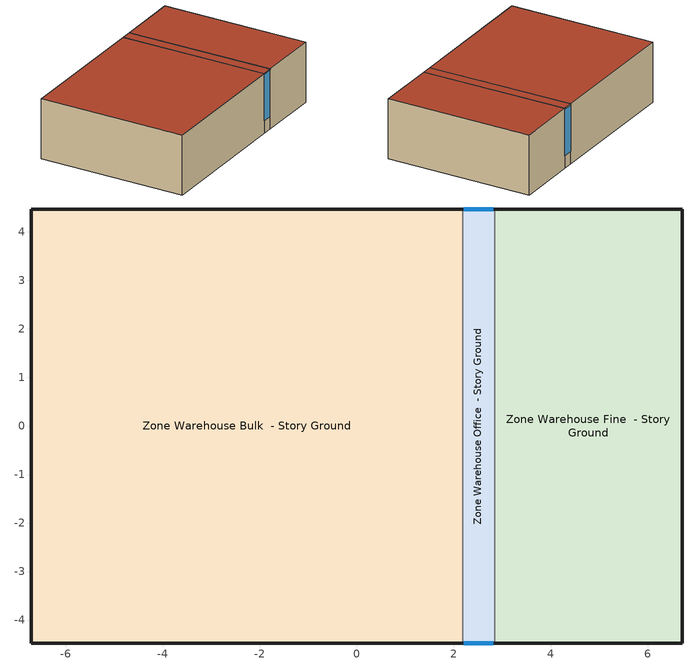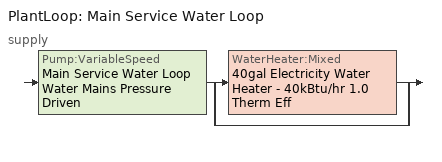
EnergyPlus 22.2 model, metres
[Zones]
Zone Warehouse Bulk  - Story Ground
 floor ground (Foundation F 126 Perim 2673 Area 7956): -6.71,-4.47 -6.71,4.47 2.18,4.47 2.18,-4.47 z0
 wall outside (Typical Insulated Exterior Mass Wall R-14.08): 2.18,4.47 -6.71,4.47 -6.71,-4.47 2.18,-4.47 z0:3.66
 wall to Zone Warehouse Office  - Story Ground (Typical Interior Wall): 2.18,-4.47 2.18,4.47 z0:3.66
 roof outside (Typical Insulated Metal Building Roof R-15.38): 2.18,-4.47 2.18,4.47 -6.71,4.47 -6.71,-4.47 z3.66
Zone Warehouse Fine  - Story Ground
 floor ground (Foundation F 126 Perim 1668 Area 3459): 2.84,-4.47 2.84,4.47 6.71,4.47 6.71,-4.47 z0
 wall outside (Typical Insulated Exterior Mass Wall R-14.08): 2.84,-4.47 6.71,-4.47 6.71,4.47 2.84,4.47 z0:3.66
 wall to Zone Warehouse Office  - Story Ground (Typical Interior Wall): 2.84,4.47 2.84,-4.47 z0:3.66
 roof outside (Typical Insulated Metal Building Roof R-15.38): 6.71,-4.47 6.71,4.47 2.84,4.47 2.84,-4.47 z3.66
Zone Warehouse Office  - Story Ground
 floor ground (Foundation F 126 Perim 131 Area 588): 2.18,-4.47 2.18,4.47 2.84,4.47 2.84,-4.47 z0
 wall outside (Typical Insulated Exterior Mass Wall R-14.08): 2.18,-4.47 2.84,-4.47 / 2.84,4.47 2.18,4.47 z0:3.66
 window (U 0.42 SHGC 0.45 Dbl Ref-D Clr 6mm/13mm Arg): 2.21,-4.47 2.82,-4.47 / 2.82,4.47 2.21,4.47 z0.76:3.58
 roof outside (Typical Insulated Metal Building Roof R-15.38): 2.84,-4.47 2.84,4.47 2.18,4.47 2.18,-4.47 z3.66
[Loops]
PlantLoop 'Main Service Water Loop'
 supply: Pump:VariableSpeed 'Main Service Water Loop Water Mains Pressure Driven' > split
  | WaterHeater:Mixed '40gal Electricity Water Heater - 40kBtu/hr 1.0 Therm Eff'
  | bypass
[Building]
90.1-2010|Warehouse: North Axis {deg}=0; Terrain=Urban; Loads Convergence Tolerance Value {W}=0.04; Temperature Convergence Tolerance Value {deltaC}=0.2; Solar Distribution=FullInteriorAndExterior; Maximum Number of Warmup Days=25; Minimum Number of Warmup Days=6
[Site:Location]
Kodiak: Latitude {deg}=57.75; Longitude {deg}=-152.49; Time Zone {hr}=-9; Elevation {m}=34
[Site:GroundTemperature:FCfactorMethod]
January Ground Temperature {C}=-3.1; February Ground Temperature {C}=-17.7; March Ground Temperature {C}=-19.3; April Ground Temperature {C}=-17.6; May Ground Temperature {C}=-15.4; June Ground Temperature {C}=-10.3; July Ground Temperature {C}=0.7; August Ground Temperature {C}=10.6; September Ground Temperature {C}=16; October Ground Temperature {C}=16.9; November Ground Temperature {C}=14.2; December Ground Temperature {C}=6.7
[Site:WaterMainsTemperature]
Calculation Method=Correlation; Annual Average Outdoor Air Temperature {C}=-1.525; Maximum Difference In Monthly Average Outdoor Air Temperatures {deltaC}=36.2
[SizingPeriod:DesignDay] Day of Month=21; Dry-Bulb Temperature Range Modifier Type=DefaultMultipliers; Humidity Condition Type=Wetbulb; Barometric Pressure {Pa}=100917; Rain Indicator=No; Snow Indicator=No; Daylight Saving Time Indicator=No; Begin Environment Reset Mode=FullResetAtBeginEnvironment
Name | Month | Day Type | Maximum Dry-Bulb Temperature {C} | Daily Dry-Bulb Temperature Range {deltaC} | Wetbulb or DewPoint at Maximum Dry-Bulb {C} | Wind Speed {m/s} | Wind Direction {deg} | Solar Model Indicator | ASHRAE Clear Sky Optical Depth for Beam Irradiance (taub) | ASHRAE Clear Sky Optical Depth for Diffuse Irradiance (taud) | Sky Clearness
Kodiak Ann Clg .4% Condns DB=>MWB | 8 | SummerDesignDay | 20.3 | 6.3 | 14.1 | 5 | 320 | ASHRAETau | 0.322 | 2.497
Kodiak Ann Clg .4% Condns WB=>MDB | 8 | SummerDesignDay | 18.9 | 6.3 | 15 | 5 | 320 | ASHRAETau | 0.322 | 2.497
Kodiak Ann Htg 99.6% Condns DB | 1 | WinterDesignDay | -12.8 | 0 | -12.8 | 5.6 | 290 | ASHRAEClearSky |  |  | 0
Kodiak April .4% Condns DB=>MCWB | 4 | SummerDesignDay | 12.9 | 5.4 | 7 | 5 | 320 | ASHRAETau | 0.323 | 2.439
Kodiak April .4% Condns WB=>MCDB | 4 | SummerDesignDay | 11.4 | 5.4 | 8 | 5 | 320 | ASHRAETau | 0.323 | 2.439
Kodiak August .4% Condns DB=>MCWB | 8 | SummerDesignDay | 22.6 | 6.3 | 16 | 5 | 320 | ASHRAETau | 0.322 | 2.497
Kodiak August .4% Condns WB=>MCDB | 8 | SummerDesignDay | 21.4 | 6.3 | 16.9 | 5 | 320 | ASHRAETau | 0.322 | 2.497
Kodiak December .4% Condns DB=>MCWB | 12 | SummerDesignDay | 6.9 | 5.1 | 5.6 | 5 | 320 | ASHRAETau | 0.359 | 2.403
Kodiak December .4% Condns WB=>MCDB | 12 | SummerDesignDay | 6.5 | 5.1 | 6.2 | 5 | 320 | ASHRAETau | 0.359 | 2.403
Kodiak February .4% Condns DB=>MCWB | 2 | SummerDesignDay | 6.9 | 4.9 | 4.6 | 5 | 320 | ASHRAETau | 0.336 | 2.429
Kodiak February .4% Condns WB=>MCDB | 2 | SummerDesignDay | 6.1 | 4.9 | 5.5 | 5 | 320 | ASHRAETau | 0.336 | 2.429
Kodiak January .4% Condns DB=>MCWB | 1 | SummerDesignDay | 6.8 | 4.7 | 4 | 5 | 320 | ASHRAETau | 0.326 | 2.48
Kodiak January .4% Condns WB=>MCDB | 1 | SummerDesignDay | 5.7 | 4.7 | 5.5 | 5 | 320 | ASHRAETau | 0.326 | 2.48
Kodiak July .4% Condns DB=>MCWB | 7 | SummerDesignDay | 24.2 | 5.5 | 16.2 | 5 | 320 | ASHRAETau | 0.316 | 2.499
Kodiak July .4% Condns WB=>MCDB | 7 | SummerDesignDay | 22.8 | 5.5 | 16.6 | 5 | 320 | ASHRAETau | 0.316 | 2.499
Kodiak June .4% Condns DB=>MCWB | 6 | SummerDesignDay | 22.3 | 5.4 | 13.8 | 5 | 320 | ASHRAETau | 0.317 | 2.453
Kodiak June .4% Condns WB=>MCDB | 6 | SummerDesignDay | 20.3 | 5.4 | 14.7 | 5 | 320 | ASHRAETau | 0.317 | 2.453
Kodiak March .4% Condns DB=>MCWB | 3 | SummerDesignDay | 8.3 | 5.5 | 3.9 | 5 | 320 | ASHRAETau | 0.337 | 2.384
Kodiak March .4% Condns WB=>MCDB | 3 | SummerDesignDay | 6.3 | 5.5 | 5.2 | 5 | 320 | ASHRAETau | 0.337 | 2.384
Kodiak May .4% Condns DB=>MCWB | 5 | SummerDesignDay | 18.8 | 5.9 | 10.5 | 5 | 320 | ASHRAETau | 0.314 | 2.447
Kodiak May .4% Condns WB=>MCDB | 5 | SummerDesignDay | 17 | 5.9 | 11.2 | 5 | 320 | ASHRAETau | 0.314 | 2.447
Kodiak November .4% Condns DB=>MCWB | 11 | SummerDesignDay | 9.4 | 5.3 | 7.3 | 5 | 320 | ASHRAETau | 0.358 | 2.388
Kodiak November .4% Condns WB=>MCDB | 11 | SummerDesignDay | 8.7 | 5.3 | 8.2 | 5 | 320 | ASHRAETau | 0.358 | 2.388
Kodiak October .4% Condns DB=>MCWB | 10 | SummerDesignDay | 12.6 | 6.2 | 9.4 | 5 | 320 | ASHRAETau | 0.34 | 2.431
Kodiak October .4% Condns WB=>MCDB | 10 | SummerDesignDay | 11.3 | 6.2 | 10.7 | 5 | 320 | ASHRAETau | 0.34 | 2.431
Kodiak September .4% Condns DB=>MCWB | 9 | SummerDesignDay | 18 | 6.4 | 12.5 | 5 | 320 | ASHRAETau | 0.333 | 2.489
Kodiak September .4% Condns WB=>MCDB | 9 | SummerDesignDay | 16.2 | 6.4 | 13.8 | 5 | 320 | ASHRAETau | 0.333 | 2.489
[Material] Thermal Absorptance=0.9
Name | Roughness | Thickness {m} | Conductivity {W/m-K} | Density {kg/m3} | Specific Heat {J/kg-K} | Solar Absorptance | Visible Absorptance
1/2IN Gypsum | Smooth | 0.0127 | 0.16 | 784.9 | 830 | 0.4 | 0.4
1IN Stucco | Smooth | 0.0253 | 0.6918 | 1858 | 837 | 0.7 | 0.92
8IN CONCRETE HW RefBldg | Rough | 0.2032 | 1.311 | 2240 | 836.8 | 0.7 | 0.7
G01 13mm gypsum board | Smooth | 0.0127 | 0.16 | 800 | 1090 | 0.7 | 0.5
Metal Roof Surface | Smooth | 0.0008 | 45.28 | 7824 | 500 | 0.7 | 0.7
[Material:NoMass] Roughness=Smooth; Thermal Absorptance=0.9; Solar Absorptance=0.7; Visible Absorptance=0.7
Name | Thermal Resistance {m2-K/W}
Typical Insulation R-11.7 | 2.05979
Typical Insulation R-14.6 | 2.572
[WindowMaterial:Gas]
ARGON 13MM: Gas Type=Argon; Thickness {m}=0.0127
[WindowMaterial:Glazing] Optical Data Type=SpectralAverage; Thickness {m}=0.006; Infrared Transmittance at Normal Incidence=0; Front Side Infrared Hemispherical Emissivity=0.84; Conductivity {W/m-K}=0.9; Dirt Correction Factor for Solar and Visible Transmittance=1; Solar Diffusing=No
Name | Solar Transmittance at Normal Incidence | Front Side Solar Reflectance at Normal Incidence | Back Side Solar Reflectance at Normal Incidence | Visible Transmittance at Normal Incidence | Front Side Visible Reflectance at Normal Incidence | Back Side Visible Reflectance at Normal Incidence | Back Side Infrared Hemispherical Emissivity
CLEAR 6MM | 0.775 | 0.071 | 0.071 | 0.881 | 0.08 | 0.08 | 0.84
REF D CLEAR 6MM | 0.429 | 0.308 | 0.379 | 0.334 | 0.453 | 0.505 | 0.82
[Construction]
Typical Insulated Exterior Mass Wall R-14.08: 1IN Stucco, 8IN CONCRETE HW RefBldg, Typical Insulation R-11.7, 1/2IN Gypsum
Typical Insulated Metal Building Roof R-15.38: Metal Roof Surface, Typical Insulation R-14.6
Typical Interior Wall: G01 13mm gypsum board, G01 13mm gypsum board
U 0.42 SHGC 0.45 Dbl Ref-D Clr 6mm/13mm Arg: REF D CLEAR 6MM, ARGON 13MM, CLEAR 6MM
[Construction:FfactorGroundFloor] F-Factor {W/m-K}=1.26344
Name | Area {m2} | PerimeterExposed {m}
Foundation F 126 Perim 131 Area 588 | 5.88151 | 1.31498
Foundation F 126 Perim 1668 Area 3459 | 34.5929 | 16.6796
Foundation F 126 Perim 2673 Area 7956 | 79.5564 | 26.7325
[Zone] Multiplier=1; Part of Total Floor Area=Yes
Zone Warehouse Bulk  - Story Ground; Zone Warehouse Fine  - Story Ground; Zone Warehouse Office  - Story Ground
[Space]
Name | Zone | Space Type
Warehouse Bulk  - Story Ground | Zone Warehouse Bulk  - Story Ground | Warehouse Bulk - 90.1-2010
Warehouse Fine  - Story Ground | Zone Warehouse Fine  - Story Ground | Warehouse Fine - 90.1-2010
Warehouse Office  - Story Ground | Zone Warehouse Office  - Story Ground | Warehouse Office - 90.1-2010
[SpaceList]
Warehouse Bulk - 90.1-2010: Warehouse Bulk  - Story Ground
Warehouse Fine - 90.1-2010: Warehouse Fine  - Story Ground
Warehouse Office - 90.1-2010: Warehouse Office  - Story Ground
[Lights] Design Level Calculation Method=Watts/Area; Return Air Fraction=0; Fraction Visible=0.18; Fraction Replaceable=1
Name | Zone or ZoneList or Space or SpaceList | Schedule | Watts per Zone Floor Area {W/m2} | Fraction Radiant
Warehouse Bulk Lights | Warehouse Bulk - 90.1-2010 | Warehouse BLDG_LIGHT_STORAGE_SCH | 6.24307 | 0.42
Warehouse Fine Lights | Warehouse Fine - 90.1-2010 | Warehouse BLDG_LIGHT_STORAGE_SCH | 10.2257 | 0.42
Warehouse Office Lights | Warehouse Office - 90.1-2010 | Warehouse BLDG_LIGHT_OFFICE_SCH_2010 | 9.68752 | 0.37
[ElectricEquipment] Design Level Calculation Method=Watts/Area; Fraction Latent=0; Fraction Radiant=0; Fraction Lost=0
Name | Zone or ZoneList or Space or SpaceList | Schedule | Watts per Zone Floor Area {W/m2}
Warehouse Bulk Elec Equip | Warehouse Bulk - 90.1-2010 | Warehouse Bldg Equip | 2.55842
Warehouse Office Elec Equip | Warehouse Office - 90.1-2010 | Warehouse Office_Plug_SCH | 8.07293
[ZoneInfiltration:DesignFlowRate] Schedule=Always On Discrete; Design Flow Rate Calculation Method=Flow/ExteriorArea; Constant Term Coefficient=0; Temperature Term Coefficient=0; Velocity Term Coefficient=0.224; Velocity Squared Term Coefficient=0
Name | Zone or ZoneList or Space or SpaceList | Flow Rate per Exterior Surface Area {m3/s-m2}
Warehouse Bulk  - Story Ground Infiltration | Warehouse Bulk  - Story Ground | 0.000314048
Warehouse Fine  - Story Ground Infiltration | Warehouse Fine  - Story Ground | 0.000363474
Warehouse Office  - Story Ground Infiltration | Warehouse Office  - Story Ground | 0.000256235
[People]
Warehouse Office People: Zone or ZoneList or Space or SpaceList=Warehouse Office - 90.1-2010; Number of People Schedule=Warehouse BLDG_OCC_SCH; Number of People Calculation Method=People/Area; People per Floor Area {person/m2}=0.0210973; Fraction Radiant=0.3; Activity Level Schedule=Warehouse Office Activity Schedule; Work Efficiency Schedule=Work Efficiency Schedule; Clothing Insulation Schedule=Clothing Schedule; Air Velocity Schedule=Air Velocity Schedule
[PlantLoop]
Main Service Water Loop: Fluid Type=Water; Plant Equipment Operation Scheme=Main Service Water Loop Operation Schemes; Maximum Loop Temperature {C}=60; Minimum Loop Temperature {C}=10; Maximum Loop Flow Rate {m3/s}=Autosize; Minimum Loop Flow Rate {m3/s}=0; Plant Loop Volume {m3}=Autocalculate; Load Distribution Scheme=Optimal; Plant Loop Demand Calculation Scheme=SingleSetpoint; Common Pipe Simulation=None
[Sizing:Plant]
Main Service Water Loop: Loop Type=Heating; Design Loop Exit Temperature {C}=60; Loop Design Temperature Difference {deltaC}=5; Sizing Option=NonCoincident; Zone Timesteps in Averaging Window=1; Coincident Sizing Factor Mode=None
[Pump:VariableSpeed]
Main Service Water Loop Water Mains Pressure Driven: Design Maximum Flow Rate {m3/s}=Autosize; Design Pump Head {Pa}=0.001; Design Power Consumption {W}=Autosize; Motor Efficiency=0.7; Fraction of Motor Inefficiencies to Fluid Stream=0; Coefficient 1 of the Part Load Performance Curve=0; Coefficient 2 of the Part Load Performance Curve=3.2485; Coefficient 3 of the Part Load Performance Curve=-4.7443; Coefficient 4 of the Part Load Performance Curve=2.5294; Design Minimum Flow Rate {m3/s}=0; Pump Control Type=Intermittent; Skin Loss Radiative Fraction=0.5; Design Power Sizing Method=PowerPerFlowPerPressure; Design Electric Power per Unit Flow Rate {W/(m3/s)}=348701.1; Design Shaft Power per Unit Flow Rate per Unit Head {W/((m3/s)-Pa)}=1.28205; Design Minimum Flow Rate Fraction=0
[WaterHeater:Mixed]
40gal Electricity Water Heater - 40kBtu/hr 1.0 Therm Eff: Tank Volume {m3}=0.151416; Setpoint Temperature Schedule=Service Water Loop Temp - 140F; Deadband Temperature Difference {deltaC}=2; Maximum Temperature Limit {C}=60; Heater Control Type=Cycle; Heater Maximum Capacity {W}=11722.8; Heater Ignition Minimum Flow Rate {m3/s}=0; Heater Ignition Delay {s}=0; Heater Fuel Type=Electricity; Heater Thermal Efficiency=1; Off Cycle Parasitic Fuel Consumption Rate {W}=571; Off Cycle Parasitic Fuel Type=Electricity; Off Cycle Parasitic Heat Fraction to Tank=0; On Cycle Parasitic Fuel Consumption Rate {W}=571; On Cycle Parasitic Fuel Type=Electricity; On Cycle Parasitic Heat Fraction to Tank=0; Ambient Temperature Indicator=Zone; Off Cycle Loss Coefficient to Ambient Temperature {W/K}=1.20802; Off Cycle Loss Fraction to Zone=1; On Cycle Loss Coefficient to Ambient Temperature {W/K}=1.20802; On Cycle Loss Fraction to Zone=1; Use Side Effectiveness=1; Source Side Effectiveness=1; Use Side Design Flow Rate {m3/s}=Autosize; Source Side Design Flow Rate {m3/s}=Autosize; Indirect Water Heating Recovery Time {hr}=1.5; Source Side Flow Control Mode=IndirectHeatPrimarySetpoint
[WaterHeater:Sizing]
40gal Electricity Water Heater - 40kBtu/hr 1.0 Therm Eff: Design Mode=PeakDraw; Time Storage Can Meet Peak Draw {hr}=0.538503; Time for Tank Recovery {hr}=0; Nominal Tank Volume for Autosizing Plant Connections {m3}=1
[SetpointManager:Scheduled]
Service hot water setpoint manager: Control Variable=Temperature; Schedule=Service Water Loop Temp - 140F; Setpoint Node or NodeList=Main Service Water Loop Supply Outlet Node
[PlantEquipmentOperationSchemes]
Main Service Water Loop Operation Schemes: Control Scheme Object Type 1=PlantEquipmentOperation:HeatingLoad; Control Scheme Name 1=Main Service Water Loop Heating Operation Scheme; Control Scheme Schedule Name 1=Always On Discrete
[PlantEquipmentOperation:HeatingLoad]
Main Service Water Loop Heating Operation Scheme: Load Range Lower Limit 1 {W}=0; Load Range Upper Limit 1 {W}=1000000000; Range Equipment List Name 1=Main Service Water Loop Heating Equipment List
[PlantEquipmentList]
Main Service Water Loop Heating Equipment List: WaterHeater:Mixed, 40gal Electricity Water Heater - 40kBtu/hr 1.0 Therm Eff
[Exterior:Lights] Control Option=AstronomicalClock
Name | Schedule | Design Level {W}
NonDimming Exterior Lights Def | OfficeSmall Exterior_lighting_schedule_a | 50.7
Occ Sensing Exterior Lights Def | OfficeSmall Exterior_lighting_schedule_b | 861.3
[Schedule:Day:Interval]
Warehouse BLDG_LIGHT_STORAGE_SCH Sat|Wkdy Day: No, 07:00, 0.1, 08:00, 0.6, 09:00, 0.75, 16:00, 0.85, 17:00, 0.75, 18:00, 0.6, 24:00, 0.1
Warehouse BLDG_LIGHT_STORAGE_SCH Default: No, 24:00, 0.1
Warehouse BLDG_LIGHT_STORAGE_SCH Summer Design Day; Warehouse BLDG_LIGHT_OFFICE_SCH_2010 Summer Design Day; Clothing Schedule Default Winter Clothes; Warehouse Office_Plug_SCH Summer Design Day: No, 24:00, 1
Warehouse BLDG_LIGHT_STORAGE_SCH Winter Design Day; Warehouse Bldg Equip Sun|Hol Day; Warehouse Bldg Equip Default; Warehouse BLDG_LIGHT_OFFICE_SCH_2010 Winter Design Day; Warehouse BLDG_OCC_SCH Default; Work Efficiency Schedule Default; Warehouse Office_Plug_SCH Winter Design Day: No, 24:00, 0
Warehouse Bldg Equip Mon|Tue|Wed|Thu|Fri|Sat Day; Warehouse Bldg Equip Summer Design Day; Warehouse Bldg Equip Winter Design Day: No, 08:00, 0.25, 12:00, 1, 13:00, 0.25, 17:00, 1, 24:00, 0.25
Warehouse BLDG_LIGHT_OFFICE_SCH_2010 Sat|Wkdy Day: No, 06:00, 0.18, 07:00, 0.196742, 08:00, 0.359268, 12:00, 0.658658, 13:00, 0.581672, 17:00, 0.658658, 18:00, 0.521794, 24:00, 0.18
Warehouse BLDG_LIGHT_OFFICE_SCH_2010 Default: No, 24:00, 0.18
Warehouse BLDG_OCC_SCH WntrDsn|SmrDsn|Sat|Wkdy Day; Warehouse BLDG_OCC_SCH Summer Design Day; Warehouse BLDG_OCC_SCH Winter Design Day: No, 06:00, 0, 07:00, 0.11, 08:00, 0.21, 12:00, 1, 13:00, 0.53, 17:00, 1, 18:00, 0.32, 24:00, 0
Warehouse Office Activity Schedule Default; Warehouse Office Activity Schedule Summer Design Day; Warehouse Office Activity Schedule Winter Design Day: No, 24:00, 131.85
Air Velocity Schedule Default: No, 24:00, 0.2
Warehouse Office_Plug_SCH Sat|Wkdy Day: No, 06:00, 0.25545, 07:00, 0.290807, 08:00, 0.484677, 12:00, 0.969355, 13:00, 0.911194, 17:00, 0.969355, 18:00, 0.484677, 24:00, 0.25545
Warehouse Office_Plug_SCH Default: No, 24:00, 0.25545
OfficeSmall Exterior_lighting_schedule_a Default; OfficeSmall Exterior_lighting_schedule_a Summer Design Day; OfficeSmall Exterior_lighting_schedule_a Winter Design Day: No, 06:00, 0, 24:00, 1
OfficeSmall Exterior_lighting_schedule_b Default; OfficeSmall Exterior_lighting_schedule_b Summer Design Day; OfficeSmall Exterior_lighting_schedule_b Winter Design Day: No, 06:00, 0.7, 24:00, 1
Service Water Loop Temp - 140F Default: No, 24:00, 60
[Schedule:Week:Daily]
Warehouse BLDG_LIGHT_STORAGE_SCH Week Rule - Jan1-Jan4: Warehouse BLDG_LIGHT_STORAGE_SCH Sat|Wkdy Day, Warehouse BLDG_LIGHT_STORAGE_SCH Sat|Wkdy Day, Warehouse BLDG_LIGHT_STORAGE_SCH Sat|Wkdy Day, Warehouse BLDG_LIGHT_STORAGE_SCH Sat|Wkdy Day, Warehouse BLDG_LIGHT_STORAGE_SCH Sat|Wkdy Day, Warehouse BLDG_LIGHT_STORAGE_SCH Sat|Wkdy Day, Warehouse BLDG_LIGHT_STORAGE_SCH Sat|Wkdy Day, Warehouse BLDG_LIGHT_STORAGE_SCH Default, Warehouse BLDG_LIGHT_STORAGE_SCH Summer Design Day, Warehouse BLDG_LIGHT_STORAGE_SCH Winter Design Day, Warehouse BLDG_LIGHT_STORAGE_SCH Default, Warehouse BLDG_LIGHT_STORAGE_SCH Default
Warehouse BLDG_LIGHT_STORAGE_SCH Week Rule - Jan5-Dec31: Warehouse BLDG_LIGHT_STORAGE_SCH Default, Warehouse BLDG_LIGHT_STORAGE_SCH Sat|Wkdy Day, Warehouse BLDG_LIGHT_STORAGE_SCH Sat|Wkdy Day, Warehouse BLDG_LIGHT_STORAGE_SCH Sat|Wkdy Day, Warehouse BLDG_LIGHT_STORAGE_SCH Sat|Wkdy Day, Warehouse BLDG_LIGHT_STORAGE_SCH Sat|Wkdy Day, Warehouse BLDG_LIGHT_STORAGE_SCH Sat|Wkdy Day, Warehouse BLDG_LIGHT_STORAGE_SCH Default, Warehouse BLDG_LIGHT_STORAGE_SCH Summer Design Day, Warehouse BLDG_LIGHT_STORAGE_SCH Winter Design Day, Warehouse BLDG_LIGHT_STORAGE_SCH Default, Warehouse BLDG_LIGHT_STORAGE_SCH Default
Warehouse Bldg Equip Week Rule - Jan1-Jan4: Warehouse Bldg Equip Mon|Tue|Wed|Thu|Fri|Sat Day, Warehouse Bldg Equip Mon|Tue|Wed|Thu|Fri|Sat Day, Warehouse Bldg Equip Mon|Tue|Wed|Thu|Fri|Sat Day, Warehouse Bldg Equip Mon|Tue|Wed|Thu|Fri|Sat Day, Warehouse Bldg Equip Mon|Tue|Wed|Thu|Fri|Sat Day, Warehouse Bldg Equip Mon|Tue|Wed|Thu|Fri|Sat Day, Warehouse Bldg Equip Mon|Tue|Wed|Thu|Fri|Sat Day, Warehouse Bldg Equip Default, Warehouse Bldg Equip Summer Design Day, Warehouse Bldg Equip Winter Design Day, Warehouse Bldg Equip Default, Warehouse Bldg Equip Default
Warehouse Bldg Equip Week Rule - Jan5-Dec31: Warehouse Bldg Equip Sun|Hol Day, Warehouse Bldg Equip Mon|Tue|Wed|Thu|Fri|Sat Day, Warehouse Bldg Equip Mon|Tue|Wed|Thu|Fri|Sat Day, Warehouse Bldg Equip Mon|Tue|Wed|Thu|Fri|Sat Day, Warehouse Bldg Equip Mon|Tue|Wed|Thu|Fri|Sat Day, Warehouse Bldg Equip Mon|Tue|Wed|Thu|Fri|Sat Day, Warehouse Bldg Equip Mon|Tue|Wed|Thu|Fri|Sat Day, Warehouse Bldg Equip Default, Warehouse Bldg Equip Summer Design Day, Warehouse Bldg Equip Winter Design Day, Warehouse Bldg Equip Default, Warehouse Bldg Equip Default
Warehouse BLDG_LIGHT_OFFICE_SCH_2010 Week Rule - Jan1-Jan4: Warehouse BLDG_LIGHT_OFFICE_SCH_2010 Sat|Wkdy Day, Warehouse BLDG_LIGHT_OFFICE_SCH_2010 Sat|Wkdy Day, Warehouse BLDG_LIGHT_OFFICE_SCH_2010 Sat|Wkdy Day, Warehouse BLDG_LIGHT_OFFICE_SCH_2010 Sat|Wkdy Day, Warehouse BLDG_LIGHT_OFFICE_SCH_2010 Sat|Wkdy Day, Warehouse BLDG_LIGHT_OFFICE_SCH_2010 Sat|Wkdy Day, Warehouse BLDG_LIGHT_OFFICE_SCH_2010 Sat|Wkdy Day, Warehouse BLDG_LIGHT_OFFICE_SCH_2010 Default, Warehouse BLDG_LIGHT_OFFICE_SCH_2010 Summer Design Day, Warehouse BLDG_LIGHT_OFFICE_SCH_2010 Winter Design Day, Warehouse BLDG_LIGHT_OFFICE_SCH_2010 Default, Warehouse BLDG_LIGHT_OFFICE_SCH_2010 Default
Warehouse BLDG_LIGHT_OFFICE_SCH_2010 Week Rule - Jan5-Dec31: Warehouse BLDG_LIGHT_OFFICE_SCH_2010 Default, Warehouse BLDG_LIGHT_OFFICE_SCH_2010 Sat|Wkdy Day, Warehouse BLDG_LIGHT_OFFICE_SCH_2010 Sat|Wkdy Day, Warehouse BLDG_LIGHT_OFFICE_SCH_2010 Sat|Wkdy Day, Warehouse BLDG_LIGHT_OFFICE_SCH_2010 Sat|Wkdy Day, Warehouse BLDG_LIGHT_OFFICE_SCH_2010 Sat|Wkdy Day, Warehouse BLDG_LIGHT_OFFICE_SCH_2010 Sat|Wkdy Day, Warehouse BLDG_LIGHT_OFFICE_SCH_2010 Default, Warehouse BLDG_LIGHT_OFFICE_SCH_2010 Summer Design Day, Warehouse BLDG_LIGHT_OFFICE_SCH_2010 Winter Design Day, Warehouse BLDG_LIGHT_OFFICE_SCH_2010 Default, Warehouse BLDG_LIGHT_OFFICE_SCH_2010 Default
Warehouse BLDG_OCC_SCH Week Rule - Jan1-Jan4: Warehouse BLDG_OCC_SCH WntrDsn|SmrDsn|Sat|Wkdy Day, Warehouse BLDG_OCC_SCH WntrDsn|SmrDsn|Sat|Wkdy Day, Warehouse BLDG_OCC_SCH WntrDsn|SmrDsn|Sat|Wkdy Day, Warehouse BLDG_OCC_SCH WntrDsn|SmrDsn|Sat|Wkdy Day, Warehouse BLDG_OCC_SCH WntrDsn|SmrDsn|Sat|Wkdy Day, Warehouse BLDG_OCC_SCH WntrDsn|SmrDsn|Sat|Wkdy Day, Warehouse BLDG_OCC_SCH WntrDsn|SmrDsn|Sat|Wkdy Day, Warehouse BLDG_OCC_SCH Default, Warehouse BLDG_OCC_SCH Summer Design Day, Warehouse BLDG_OCC_SCH Winter Design Day, Warehouse BLDG_OCC_SCH Default, Warehouse BLDG_OCC_SCH Default
Warehouse BLDG_OCC_SCH Week Rule - Jan5-Dec31: Warehouse BLDG_OCC_SCH Default, Warehouse BLDG_OCC_SCH WntrDsn|SmrDsn|Sat|Wkdy Day, Warehouse BLDG_OCC_SCH WntrDsn|SmrDsn|Sat|Wkdy Day, Warehouse BLDG_OCC_SCH WntrDsn|SmrDsn|Sat|Wkdy Day, Warehouse BLDG_OCC_SCH WntrDsn|SmrDsn|Sat|Wkdy Day, Warehouse BLDG_OCC_SCH WntrDsn|SmrDsn|Sat|Wkdy Day, Warehouse BLDG_OCC_SCH WntrDsn|SmrDsn|Sat|Wkdy Day, Warehouse BLDG_OCC_SCH Default, Warehouse BLDG_OCC_SCH Summer Design Day, Warehouse BLDG_OCC_SCH Winter Design Day, Warehouse BLDG_OCC_SCH Default, Warehouse BLDG_OCC_SCH Default
Warehouse Office Activity Schedule Week Rule - Jan1-Dec31: Warehouse Office Activity Schedule Default, Warehouse Office Activity Schedule Default, Warehouse Office Activity Schedule Default, Warehouse Office Activity Schedule Default, Warehouse Office Activity Schedule Default, Warehouse Office Activity Schedule Default, Warehouse Office Activity Schedule Default, Warehouse Office Activity Schedule Default, Warehouse Office Activity Schedule Summer Design Day, Warehouse Office Activity Schedule Winter Design Day, Warehouse Office Activity Schedule Default, Warehouse Office Activity Schedule Default
Work Efficiency Schedule Week Rule - Jan1-Dec31: Work Efficiency Schedule Default, Work Efficiency Schedule Default, Work Efficiency Schedule Default, Work Efficiency Schedule Default, Work Efficiency Schedule Default, Work Efficiency Schedule Default, Work Efficiency Schedule Default, Work Efficiency Schedule Default, Work Efficiency Schedule Default, Work Efficiency Schedule Default, Work Efficiency Schedule Default, Work Efficiency Schedule Default
Clothing Schedule Week Rule - Jan1-Dec31: Clothing Schedule Default Winter Clothes, Clothing Schedule Default Winter Clothes, Clothing Schedule Default Winter Clothes, Clothing Schedule Default Winter Clothes, Clothing Schedule Default Winter Clothes, Clothing Schedule Default Winter Clothes, Clothing Schedule Default Winter Clothes, Clothing Schedule Default Winter Clothes, Clothing Schedule Default Winter Clothes, Clothing Schedule Default Winter Clothes, Clothing Schedule Default Winter Clothes, Clothing Schedule Default Winter Clothes
Air Velocity Schedule Week Rule - Jan1-Dec31: Air Velocity Schedule Default, Air Velocity Schedule Default, Air Velocity Schedule Default, Air Velocity Schedule Default, Air Velocity Schedule Default, Air Velocity Schedule Default, Air Velocity Schedule Default, Air Velocity Schedule Default, Air Velocity Schedule Default, Air Velocity Schedule Default, Air Velocity Schedule Default, Air Velocity Schedule Default
Warehouse Office_Plug_SCH Week Rule - Jan1-Jan4: Warehouse Office_Plug_SCH Sat|Wkdy Day, Warehouse Office_Plug_SCH Sat|Wkdy Day, Warehouse Office_Plug_SCH Sat|Wkdy Day, Warehouse Office_Plug_SCH Sat|Wkdy Day, Warehouse Office_Plug_SCH Sat|Wkdy Day, Warehouse Office_Plug_SCH Sat|Wkdy Day, Warehouse Office_Plug_SCH Sat|Wkdy Day, Warehouse Office_Plug_SCH Default, Warehouse Office_Plug_SCH Summer Design Day, Warehouse Office_Plug_SCH Winter Design Day, Warehouse Office_Plug_SCH Default, Warehouse Office_Plug_SCH Default
Warehouse Office_Plug_SCH Week Rule - Jan5-Dec31: Warehouse Office_Plug_SCH Default, Warehouse Office_Plug_SCH Sat|Wkdy Day, Warehouse Office_Plug_SCH Sat|Wkdy Day, Warehouse Office_Plug_SCH Sat|Wkdy Day, Warehouse Office_Plug_SCH Sat|Wkdy Day, Warehouse Office_Plug_SCH Sat|Wkdy Day, Warehouse Office_Plug_SCH Sat|Wkdy Day, Warehouse Office_Plug_SCH Default, Warehouse Office_Plug_SCH Summer Design Day, Warehouse Office_Plug_SCH Winter Design Day, Warehouse Office_Plug_SCH Default, Warehouse Office_Plug_SCH Default
OfficeSmall Exterior_lighting_schedule_a Week Rule - Jan1-Dec31: OfficeSmall Exterior_lighting_schedule_a Default, OfficeSmall Exterior_lighting_schedule_a Default, OfficeSmall Exterior_lighting_schedule_a Default, OfficeSmall Exterior_lighting_schedule_a Default, OfficeSmall Exterior_lighting_schedule_a Default, OfficeSmall Exterior_lighting_schedule_a Default, OfficeSmall Exterior_lighting_schedule_a Default, OfficeSmall Exterior_lighting_schedule_a Default, OfficeSmall Exterior_lighting_schedule_a Summer Design Day, OfficeSmall Exterior_lighting_schedule_a Winter Design Day, OfficeSmall Exterior_lighting_schedule_a Default, OfficeSmall Exterior_lighting_schedule_a Default
OfficeSmall Exterior_lighting_schedule_b Week Rule - Jan1-Dec31: OfficeSmall Exterior_lighting_schedule_b Default, OfficeSmall Exterior_lighting_schedule_b Default, OfficeSmall Exterior_lighting_schedule_b Default, OfficeSmall Exterior_lighting_schedule_b Default, OfficeSmall Exterior_lighting_schedule_b Default, OfficeSmall Exterior_lighting_schedule_b Default, OfficeSmall Exterior_lighting_schedule_b Default, OfficeSmall Exterior_lighting_schedule_b Default, OfficeSmall Exterior_lighting_schedule_b Summer Design Day, OfficeSmall Exterior_lighting_schedule_b Winter Design Day, OfficeSmall Exterior_lighting_schedule_b Default, OfficeSmall Exterior_lighting_schedule_b Default
Service Water Loop Temp - 140F Week Rule - Jan1-Dec31: Service Water Loop Temp - 140F Default, Service Water Loop Temp - 140F Default, Service Water Loop Temp - 140F Default, Service Water Loop Temp - 140F Default, Service Water Loop Temp - 140F Default, Service Water Loop Temp - 140F Default, Service Water Loop Temp - 140F Default, Service Water Loop Temp - 140F Default, Service Water Loop Temp - 140F Default, Service Water Loop Temp - 140F Default, Service Water Loop Temp - 140F Default, Service Water Loop Temp - 140F Default
[Schedule:Year]
Warehouse BLDG_LIGHT_STORAGE_SCH: Warehouse BLDG_LIGHT_STORAGE_SCH Week Rule - Jan1-Jan4, 1, 1, 1, 4, Warehouse BLDG_LIGHT_STORAGE_SCH Week Rule - Jan5-Dec31, 1, 5, 12, 31
Warehouse Bldg Equip: Warehouse Bldg Equip Week Rule - Jan1-Jan4, 1, 1, 1, 4, Warehouse Bldg Equip Week Rule - Jan5-Dec31, 1, 5, 12, 31
Warehouse BLDG_LIGHT_OFFICE_SCH_2010: Warehouse BLDG_LIGHT_OFFICE_SCH_2010 Week Rule - Jan1-Jan4, 1, 1, 1, 4, Warehouse BLDG_LIGHT_OFFICE_SCH_2010 Week Rule - Jan5-Dec31, 1, 5, 12, 31
Warehouse BLDG_OCC_SCH: Warehouse BLDG_OCC_SCH Week Rule - Jan1-Jan4, 1, 1, 1, 4, Warehouse BLDG_OCC_SCH Week Rule - Jan5-Dec31, 1, 5, 12, 31
Warehouse Office Activity Schedule: Warehouse Office Activity Schedule Week Rule - Jan1-Dec31, 1, 1, 12, 31
Work Efficiency Schedule: Work Efficiency Schedule Week Rule - Jan1-Dec31, 1, 1, 12, 31
Clothing Schedule: Clothing Schedule Week Rule - Jan1-Dec31, 1, 1, 12, 31
Air Velocity Schedule: Air Velocity Schedule Week Rule - Jan1-Dec31, 1, 1, 12, 31
Warehouse Office_Plug_SCH: Warehouse Office_Plug_SCH Week Rule - Jan1-Jan4, 1, 1, 1, 4, Warehouse Office_Plug_SCH Week Rule - Jan5-Dec31, 1, 5, 12, 31
OfficeSmall Exterior_lighting_schedule_a: OfficeSmall Exterior_lighting_schedule_a Week Rule - Jan1-Dec31, 1, 1, 12, 31
OfficeSmall Exterior_lighting_schedule_b: OfficeSmall Exterior_lighting_schedule_b Week Rule - Jan1-Dec31, 1, 1, 12, 31
Service Water Loop Temp - 140F: Service Water Loop Temp - 140F Week Rule - Jan1-Dec31, 1, 1, 12, 31
[Schedule:Constant]
Always On Discrete: Hourly Value=1
